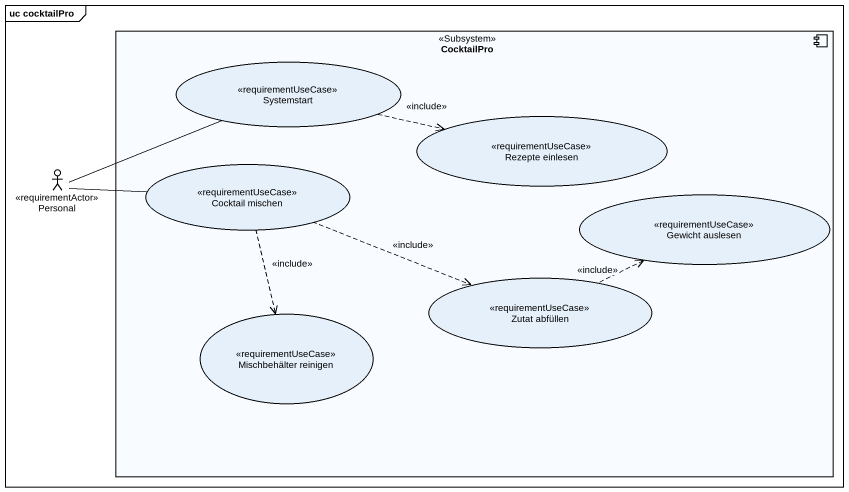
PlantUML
@startuml
mainframe uc cocktailPro
component CocktailPro <<Subsystem>> {
  usecase Systemstart <<requirementUseCase>>
  usecase "Rezepte einlesen" as Rezepte_einlesen <<requirementUseCase>>
  usecase "Cocktail mischen" as Cocktail_mischen <<requirementUseCase>>
  usecase "Gewicht auslesen" as Gewicht_auslesen <<requirementUseCase>>
  usecase "Zutat abfüllen" as Zutat_abfüllen <<requirementUseCase>>
  usecase "Mischbehälter reinigen" as Mischbehälter_reinigen <<requirementUseCase>>
}
actor Personal <<requirementActor>>
Systemstart .right.> Rezepte_einlesen : <<include>>
Personal -right- Systemstart
Personal -right- Cocktail_mischen
Cocktail_mischen .right.> Zutat_abfüllen : <<include>>
Cocktail_mischen ..> Mischbehälter_reinigen : <<include>>
Zutat_abfüllen .right.> Gewicht_auslesen : <<include>>
@enduml
